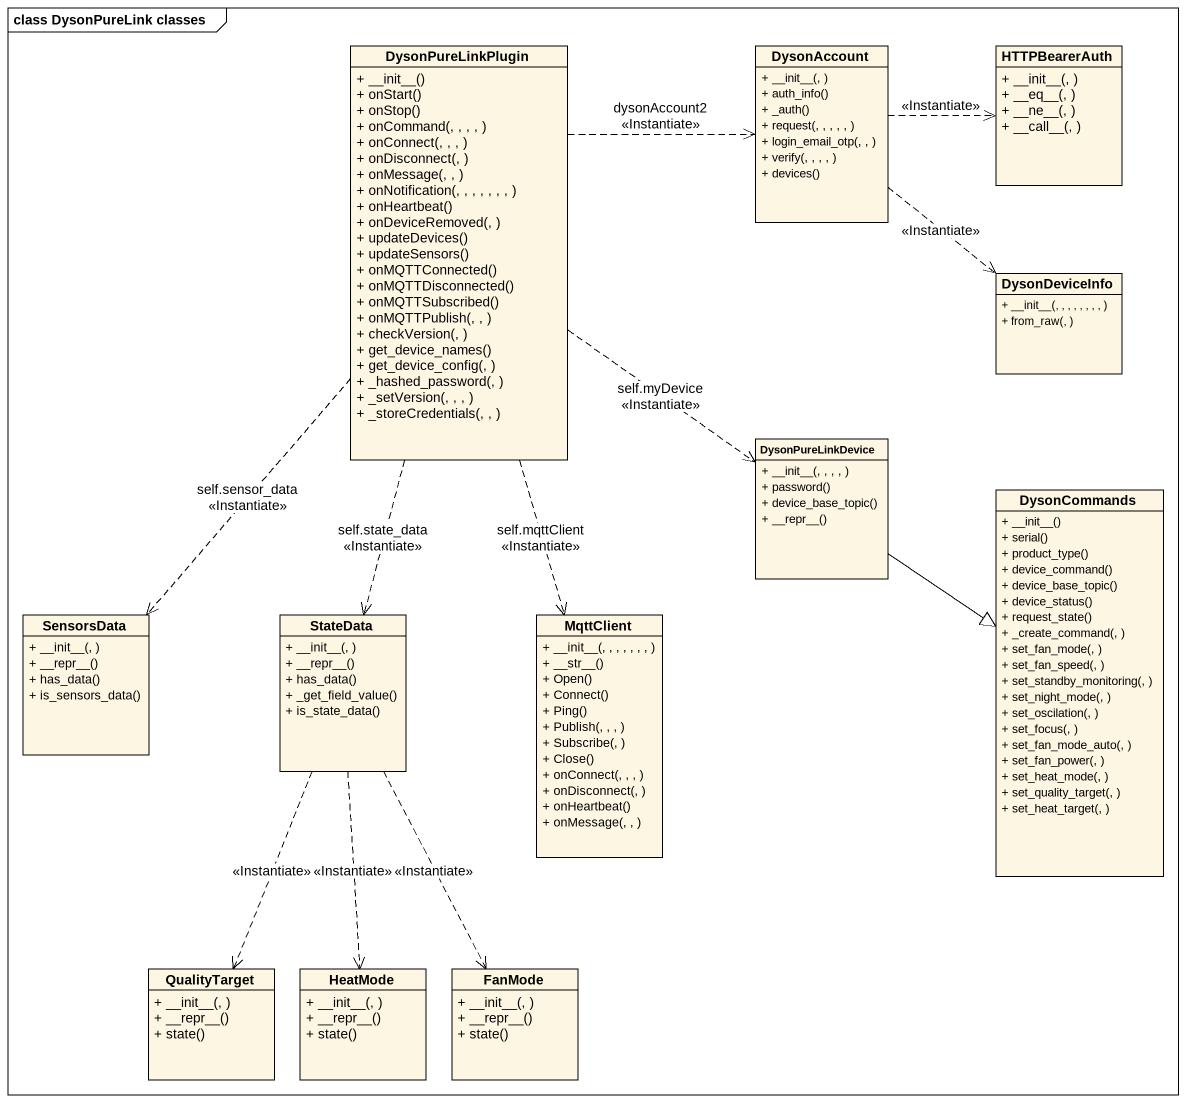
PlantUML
@startuml
mainframe class DysonPureLink classes
hide circle
hide empty members
skinparam classAttributeIconSize 0
class DysonPureLinkPlugin {
  + ~__init~__()
  + onStart()
  + onStop()
  + onCommand(, , , , )
  + onConnect(, , , )
  + onDisconnect(, )
  + onMessage(, , )
  + onNotification(, , , , , , , )
  + onHeartbeat()
  + onDeviceRemoved(, )
  + updateDevices()
  + updateSensors()
  + onMQTTConnected()
  + onMQTTDisconnected()
  + onMQTTSubscribed()
  + onMQTTPublish(, , )
  + checkVersion(, )
  + get_device_names()
  + get_device_config(, )
  + _hashed_password(, )
  + _setVersion(, , , )
  + _storeCredentials(, , )
}
class DysonAccount {
  + ~__init~__(, )
  + auth_info()
  + _auth()
  + request(, , , , , )
  + login_email_otp(, , )
  + verify(, , , , )
  + devices()
}
class HTTPBearerAuth {
  + ~__init~__(, )
  + ~__eq~__(, )
  + ~__ne~__(, )
  + ~__call~__(, )
}
class DysonDeviceInfo {
  + ~__init~__(, , , , , , , , )
  + from_raw(, )
}
class DysonPureLinkDevice {
  + ~__init~__(, , , , )
  + password()
  + device_base_topic()
  + ~__repr~__()
}
class DysonCommands {
  + ~__init~__()
  + serial()
  + product_type()
  + device_command()
  + device_base_topic()
  + device_status()
  + request_state()
  + _create_command(, )
  + set_fan_mode(, )
  + set_fan_speed(, )
  + set_standby_monitoring(, )
  + set_night_mode(, )
  + set_oscilation(, )
  + set_focus(, )
  + set_fan_mode_auto(, )
  + set_fan_power(, )
  + set_heat_mode(, )
  + set_quality_target(, )
  + set_heat_target(, )
}
class SensorsData {
  + ~__init~__(, )
  + ~__repr~__()
  + has_data()
  + is_sensors_data()
}
class StateData {
  + ~__init~__(, )
  + ~__repr~__()
  + has_data()
  + _get_field_value()
  + is_state_data()
}
class MqttClient {
  + ~__init~__(, , , , , , , )
  + ~__str~__()
  + Open()
  + Connect()
  + Ping()
  + Publish(, , , )
  + Subscribe(, )
  + Close()
  + onConnect(, , , )
  + onDisconnect(, )
  + onHeartbeat()
  + onMessage(, , )
}
class QualityTarget {
  + ~__init~__(, )
  + ~__repr~__()
  + state()
}
class HeatMode {
  + ~__init~__(, )
  + ~__repr~__()
  + state()
}
class FanMode {
  + ~__init~__(, )
  + ~__repr~__()
  + state()
}
DysonPureLinkPlugin .right.> DysonAccount : dysonAccount2\n<<Instantiate>>
DysonPureLinkPlugin ..> DysonPureLinkDevice : self.myDevice\n<<Instantiate>>
DysonPureLinkPlugin ..> SensorsData : self.sensor_data\n<<Instantiate>>
DysonPureLinkPlugin ..> StateData : self.state_data\n<<Instantiate>>
DysonPureLinkPlugin ..> MqttClient : self.mqttClient\n<<Instantiate>>
DysonAccount .right.> HTTPBearerAuth : <<Instantiate>>
DysonAccount ..> DysonDeviceInfo : <<Instantiate>>
DysonPureLinkDevice --|> DysonCommands
StateData ..> QualityTarget : <<Instantiate>>
StateData ..> HeatMode : <<Instantiate>>
StateData ..> FanMode : <<Instantiate>>
@enduml
